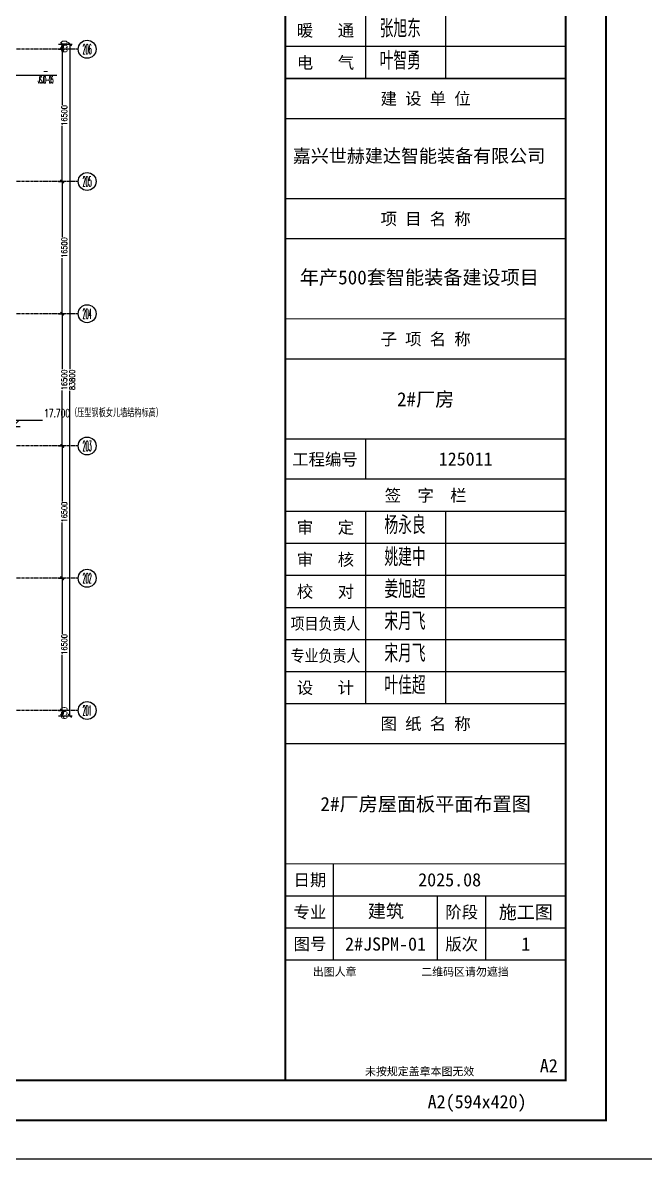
# Model space of a CAD drawing. Extents: x -599358 to 2865263, y -1062760 to 486533.
# Drawn here: x 1172357 to 1250057, y -977180 to -835381 of the extents above; entities that cross this region are included whole.
import ezdxf
from ezdxf.enums import TextEntityAlignment as Align

# ---------------------------------------------------------------- set-up
doc = ezdxf.new("R2010")
doc.units = 0
doc.set_wipeout_variables(frame=1)
doc.linetypes.add('CENTER', pattern=[2, 1.25, -0.25, 0.25, -0.25])
for name, color, linetype in [('0-cxFrame', 155, 'Continuous'), ('3符号', 173, 'Continuous'), ('3索引', 3, 'Continuous'), ('DIM', 173, 'Continuous'), ('DOTE', 1, 'CENTER'), ('qianming', 155, 'Continuous'), ('屋面板111', 6, 'Continuous')]:
    doc.layers.add(name, color=color, linetype=linetype)
doc.layers.add('0-cxText', color=131, linetype='Continuous', lineweight=25)
doc.styles.add('_TCH_AXIS', font='COMPLEX', dxfattribs={"bigfont": 'GBCBIG'})
doc.styles.add('BZHZ', font='bzxw', dxfattribs={"width": 0.8, "bigfont": 'bzhz'})
doc.styles.add('cx_biaoti', font='')
doc.styles.add('cx_tuming', font='simhei.ttf')
doc.styles.add('cx_tuqian1', font='宋体.shx')
doc.styles.add('DHTEXT-1', font='romans.shx', dxfattribs={"width": 0.7, "bigfont": 'chinese.shx'})
doc.styles.add('卓越符号', font='ROMANS.shx', dxfattribs={"width": 0.7, "bigfont": 'CHINESE.shx'})
doc.styles.add('黑体', font='simhei.ttf')
doc.styles.get('cx_biaoti').set_extended_font_data('SimSun')
doc.dimstyles.new('ZN280', dxfattribs={"dimscale": 280, "dimtxt": 2.5, "dimasz": 1.5, "dimexe": 1, "dimexo": 2, "dimgap": 0.9, "dimtad": 1, "dimdec": 0, "dimdsep": 46, "dimtxsty": 'DHTEXT-1', "dimblk": 'ARCHTICK', "dimcen": 2.5, "dimclrd": 173, "dimclre": 173, "dimclrt": 7, "dimazin": 2, "dimtfac": 1, "dimtdec": 0, "dimtix": 1, "dimtmove": 2, "dimatfit": 3, "dimfxl": 0, "dimarcsym": 0})

# ---------------------------------------------------------------- blocks, each defined once
blk = doc.blocks.new('*U612')
at = {"ltscale": 10}
blk.add_line((3.48, 0), (-6.85, 0), dxfattribs=at)
blk.add_lwpolyline([(3, 3), (0, 0), (-3, 3), (13.45, 3)])
at = {"color": 0, "style": '卓越符号', "width": 0.7, "flags": 8}
blk.add_attdef('±0.000', text='', height=3.5, dxfattribs=at).set_placement((13.45, 4.35), align=Align.RIGHT)
blk = doc.blocks.new('_ArchTick')
at = {"color": 0, "linetype": 'ByBlock', "const_width": 0.4}
blk.add_lwpolyline([(-0.5, -0.5), (0.5, 0.5)], dxfattribs=at)
blk = doc.blocks.new('*D1239')
at = {"layer": 'Defpoints', "color": 0, "ltscale": 2800, "transparency": 16777216}
for p in [(1176257, -838038), (1176257, -838688), (1177272, -838688)]:
    blk.add_point(p, dxfattribs=at)
at = {"layer": 'DIM', "color": 173, "linetype": 'ByBlock', "lineweight": -2, "ltscale": 2800, "transparency": 16777216}
for p, q in [((1176817, -838038), (1177552, -838038)), ((1176817, -838688), (1177552, -838688)), ((1177272, -838038), (1177272, -838688))]:
    blk.add_line(p, q, dxfattribs=at)
at = {"layer": 'DIM', "color": 173, "lineweight": -2, "ltscale": 2800, "transparency": 16777216, "xscale": 420, "yscale": 420, "zscale": 420}
for p, rotation in [((1177272, -838038), 90), ((1177272, -838688), 270)]:
    blk.add_blockref('_ArchTick', p, dxfattribs=dict(at, rotation=rotation))
at = {"layer": 'DIM', "color": 7, "ltscale": 2800, "transparency": 16777216, "insert": (1177547, -838363), "char_height": 700, "attachment_point": 5, "rotation": 90, "style": 'DHTEXT-1'}
blk.add_mtext('650', dxfattribs=at)
blk = doc.blocks.new('*D1240')
at = {"layer": 'Defpoints', "color": 0, "ltscale": 2800, "transparency": 16777216}
for p in [(1176257, -838688), (1176257, -855188), (1177272, -855188)]:
    blk.add_point(p, dxfattribs=at)
at = {"layer": 'DIM', "color": 173, "linetype": 'ByBlock', "lineweight": -2, "ltscale": 2800, "transparency": 16777216}
for p, q in [((1176817, -838688), (1177552, -838688)), ((1177272, -838688), (1177272, -845624)), ((1177272, -855188), (1177272, -848252)), ((1176817, -855188), (1177552, -855188))]:
    blk.add_line(p, q, dxfattribs=at)
at = {"layer": 'DIM', "color": 173, "lineweight": -2, "ltscale": 2800, "transparency": 16777216, "xscale": 420, "yscale": 420, "zscale": 420}
for p, rotation in [((1177272, -838688), 90), ((1177272, -855188), 270)]:
    blk.add_blockref('_ArchTick', p, dxfattribs=dict(at, rotation=rotation))
at = {"layer": 'DIM', "color": 7, "ltscale": 2800, "transparency": 16777216, "insert": (1177547, -846938), "char_height": 700, "attachment_point": 5, "rotation": 90, "style": 'DHTEXT-1'}
blk.add_mtext('16500', dxfattribs=at)
blk = doc.blocks.new('*D1241')
at = {"layer": 'Defpoints', "color": 0, "ltscale": 2800, "transparency": 16777216}
for p in [(1176257, -855188), (1176257, -871688), (1177272, -871688)]:
    blk.add_point(p, dxfattribs=at)
at = {"layer": 'DIM', "color": 173, "linetype": 'ByBlock', "lineweight": -2, "ltscale": 2800, "transparency": 16777216}
for p, q in [((1176817, -855188), (1177552, -855188)), ((1177272, -855188), (1177272, -862124)), ((1177272, -871688), (1177272, -864752)), ((1176817, -871688), (1177552, -871688))]:
    blk.add_line(p, q, dxfattribs=at)
at = {"layer": 'DIM', "color": 173, "lineweight": -2, "ltscale": 2800, "transparency": 16777216, "xscale": 420, "yscale": 420, "zscale": 420}
for p, rotation in [((1177272, -855188), 90), ((1177272, -871688), 270)]:
    blk.add_blockref('_ArchTick', p, dxfattribs=dict(at, rotation=rotation))
at = {"layer": 'DIM', "color": 7, "ltscale": 2800, "transparency": 16777216, "insert": (1177547, -863438), "char_height": 700, "attachment_point": 5, "rotation": 90, "style": 'DHTEXT-1'}
blk.add_mtext('16500', dxfattribs=at)
blk = doc.blocks.new('*D1242')
at = {"layer": 'Defpoints', "color": 0, "ltscale": 2800, "transparency": 16777216}
for p in [(1176257, -871688), (1176257, -888188), (1177272, -888188)]:
    blk.add_point(p, dxfattribs=at)
at = {"layer": 'DIM', "color": 173, "linetype": 'ByBlock', "lineweight": -2, "ltscale": 2800, "transparency": 16777216}
for p, q in [((1176817, -871688), (1177552, -871688)), ((1177272, -871688), (1177272, -878624)), ((1177272, -888188), (1177272, -881252)), ((1176817, -888188), (1177552, -888188))]:
    blk.add_line(p, q, dxfattribs=at)
at = {"layer": 'DIM', "color": 173, "lineweight": -2, "ltscale": 2800, "transparency": 16777216, "xscale": 420, "yscale": 420, "zscale": 420}
for p, rotation in [((1177272, -871688), 90), ((1177272, -888188), 270)]:
    blk.add_blockref('_ArchTick', p, dxfattribs=dict(at, rotation=rotation))
at = {"layer": 'DIM', "color": 7, "ltscale": 2800, "transparency": 16777216, "insert": (1177547, -879938), "char_height": 700, "attachment_point": 5, "rotation": 90, "style": 'DHTEXT-1'}
blk.add_mtext('16500', dxfattribs=at)
blk = doc.blocks.new('*D1243')
at = {"layer": 'Defpoints', "color": 0, "ltscale": 2800, "transparency": 16777216}
for p in [(1176257, -888188), (1176257, -904688), (1177272, -904688)]:
    blk.add_point(p, dxfattribs=at)
at = {"layer": 'DIM', "color": 173, "linetype": 'ByBlock', "lineweight": -2, "ltscale": 2800, "transparency": 16777216}
for p, q in [((1176817, -888188), (1177552, -888188)), ((1177272, -888188), (1177272, -895124)), ((1177272, -904688), (1177272, -897752)), ((1176817, -904688), (1177552, -904688))]:
    blk.add_line(p, q, dxfattribs=at)
at = {"layer": 'DIM', "color": 173, "lineweight": -2, "ltscale": 2800, "transparency": 16777216, "xscale": 420, "yscale": 420, "zscale": 420}
for p, rotation in [((1177272, -888188), 90), ((1177272, -904688), 270)]:
    blk.add_blockref('_ArchTick', p, dxfattribs=dict(at, rotation=rotation))
at = {"layer": 'DIM', "color": 7, "ltscale": 2800, "transparency": 16777216, "insert": (1177547, -896438), "char_height": 700, "attachment_point": 5, "rotation": 90, "style": 'DHTEXT-1'}
blk.add_mtext('16500', dxfattribs=at)
blk = doc.blocks.new('*D1244')
at = {"layer": 'Defpoints', "color": 0, "ltscale": 2800, "transparency": 16777216}
for p in [(1176257, -904688), (1176257, -921188), (1177272, -921188)]:
    blk.add_point(p, dxfattribs=at)
at = {"layer": 'DIM', "color": 173, "linetype": 'ByBlock', "lineweight": -2, "ltscale": 2800, "transparency": 16777216}
for p, q in [((1176817, -904688), (1177552, -904688)), ((1177272, -904688), (1177272, -911624)), ((1177272, -921188), (1177272, -914252)), ((1176817, -921188), (1177552, -921188))]:
    blk.add_line(p, q, dxfattribs=at)
at = {"layer": 'DIM', "color": 173, "lineweight": -2, "ltscale": 2800, "transparency": 16777216, "xscale": 420, "yscale": 420, "zscale": 420}
for p, rotation in [((1177272, -904688), 90), ((1177272, -921188), 270)]:
    blk.add_blockref('_ArchTick', p, dxfattribs=dict(at, rotation=rotation))
at = {"layer": 'DIM', "color": 7, "ltscale": 2800, "transparency": 16777216, "insert": (1177547, -912938), "char_height": 700, "attachment_point": 5, "rotation": 90, "style": 'DHTEXT-1'}
blk.add_mtext('16500', dxfattribs=at)
blk = doc.blocks.new('*D1245')
at = {"layer": 'Defpoints', "color": 0, "ltscale": 2800, "transparency": 16777216}
for p in [(1176257, -921188), (1176257, -921838), (1177272, -921838)]:
    blk.add_point(p, dxfattribs=at)
at = {"layer": 'DIM', "color": 173, "linetype": 'ByBlock', "lineweight": -2, "ltscale": 2800, "transparency": 16777216}
for p, q in [((1176817, -921188), (1177552, -921188)), ((1177272, -921188), (1177272, -921838)), ((1176817, -921838), (1177552, -921838))]:
    blk.add_line(p, q, dxfattribs=at)
at = {"layer": 'DIM', "color": 173, "lineweight": -2, "ltscale": 2800, "transparency": 16777216, "xscale": 420, "yscale": 420, "zscale": 420}
for p, rotation in [((1177272, -921188), 90), ((1177272, -921838), 270)]:
    blk.add_blockref('_ArchTick', p, dxfattribs=dict(at, rotation=rotation))
at = {"layer": 'DIM', "color": 7, "ltscale": 2800, "transparency": 16777216, "insert": (1177547, -921513), "char_height": 700, "attachment_point": 5, "rotation": 90, "style": 'DHTEXT-1'}
blk.add_mtext('650', dxfattribs=at)
blk = doc.blocks.new('*D1267')
at = {"layer": 'Defpoints', "color": 0, "ltscale": 2800, "transparency": 16777216}
for p in [(1176357, -838038), (1176357, -921838), (1178252, -921838)]:
    blk.add_point(p, dxfattribs=at)
at = {"layer": 'DIM', "color": 173, "linetype": 'ByBlock', "lineweight": -2, "ltscale": 2800, "transparency": 16777216}
for p, q in [((1176917, -838038), (1178532, -838038)), ((1178252, -838038), (1178252, -878589)), ((1178252, -921838), (1178252, -881287)), ((1176917, -921838), (1178532, -921838))]:
    blk.add_line(p, q, dxfattribs=at)
at = {"layer": 'DIM', "color": 173, "lineweight": -2, "ltscale": 2800, "transparency": 16777216, "xscale": 420, "yscale": 420, "zscale": 420}
for p, rotation in [((1178252, -838038), 90), ((1178252, -921838), 270)]:
    blk.add_blockref('_ArchTick', p, dxfattribs=dict(at, rotation=rotation))
at = {"layer": 'DIM', "color": 7, "ltscale": 2800, "transparency": 16777216, "insert": (1178527, -879938), "char_height": 700, "attachment_point": 5, "rotation": 90, "style": 'DHTEXT-1'}
blk.add_mtext('83800', dxfattribs=at)
blk = doc.blocks.new('卓越-轴号')
blk.add_circle((0, 0), 4)
at = {"color": 0, "style": '_TCH_AXIS', "width": 1.041667, "flags": 8}
blk.add_attdef('A', text='', height=4.48, dxfattribs=at).set_placement((-2, -2.24), (2, -2.24), align=Align.FIT)
blk = doc.blocks.new('卓越-指向索引')
blk.add_wipeout([(0, 5), (-0.52, 4.97), (-1.04, 4.89), (-1.55, 4.76), (-2.03, 4.57), (-2.5, 4.33), (-2.94, 4.05), (-3.35, 3.72), (-3.72, 3.35), (-4.05, 2.94), (-4.33, 2.5), (-4.57, 2.03), (-4.76, 1.55), (-4.89, 1.04), (-4.97, 0.52), (-5, 0), (-4.97, -0.52), (-4.89, -1.04), (-4.76, -1.55), (-4.57, -2.03), (-4.33, -2.5), (-4.05, -2.94), (-3.72, -3.35), (-3.35, -3.72), (-2.94, -4.05), (-2.5, -4.33), (-2.03, -4.57), (-1.55, -4.76), (-1.04, -4.89), (-0.52, -4.97), (0, -5), (0.52, -4.97), (1.04, -4.89), (1.55, -4.76), (2.03, -4.57), (2.5, -4.33), (2.94, -4.05), (3.35, -3.72), (3.72, -3.35), (4.05, -2.94), (4.33, -2.5), (4.57, -2.03), (4.76, -1.55), (4.89, -1.04), (4.97, -0.52), (5, 0), (4.97, 0.52), (4.89, 1.04), (4.76, 1.55), (4.57, 2.03), (4.33, 2.5), (4.05, 2.94), (3.72, 3.35), (3.35, 3.72), (2.94, 4.05), (2.5, 4.33), (2.03, 4.57), (1.55, 4.76), (1.04, 4.89), (0.52, 4.97)])
blk.add_line((-5, 0), (5, 0))
at = {"color": 0, "style": '卓越符号', "width": 0.7, "flags": 8}
blk.add_attdef('索引编号', text='', height=3, dxfattribs=at).set_placement((0, 0.37), align=Align.CENTER)
at = {"color": 0, "style": '卓越符号', "width": 0.892319, "flags": 8}
blk.add_attdef('图号', text='', height=3, dxfattribs=at).set_placement((-3.41, -3.6), (3.41, -3.6), align=Align.FIT)
blk = doc.blocks.new('zjcx_lan_huiqian(Dragon)')
for p, q in [((-7000, -800), (0, -800)), ((-5000, -800), (-5000, -4800)), ((-3000, -800), (-3000, -4800)), ((-7000, -1600), (0, -1600)), ((-7000, -2400), (0, -2400)), ((-7000, -3200), (0, -3200)), ((-7000, -4000), (0, -4000))]:
    blk.add_line(p, q)
at = {"const_width": 30}
blk.add_lwpolyline([(-7000, 0), (0, 0)], dxfattribs=at)
blk.add_lwpolyline([(-7000, 0), (0, 0), (0, -4800), (-7000, -4800)], close=True, dxfattribs=at)
at = {"style": 'cx_biaoti'}
for s, p in [('会  签  栏', (-3500, -400)), ('建   筑', (-6000, -1200)), ('结   构', (-6000, -2000)), ('给排水', (-6000, -2800)), ('暖   通', (-6000, -3600)), ('电   气', (-6000, -4400))]:
    blk.add_text(s, height=300, dxfattribs=at).set_placement(p, align=Align.MIDDLE)
blk = doc.blocks.new('T-汇签(Dragon)')
at = {"layer": '0-cxFrame'}
blk.add_blockref('zjcx_lan_huiqian(Dragon)', (0, 0), dxfattribs=at)
at = {"layer": 'qianming', "style": 'BZHZ', "width": 0.8}
for s, p in [('黄岩峰', (-4132, -1132)), ('蒋松松', (-4132, -2732)), ('张旭东', (-4132, -3532)), ('叶智勇', (-4132, -4332))]:
    blk.add_text(s, height=450, dxfattribs=at).set_placement(p, align=Align.MIDDLE)
blk = doc.blocks.new('zjcx_lan_qianzi(Dragon)')
for p, q in [((-7000, 4800), (0, 4800)), ((-5000, 4800), (-5000, 0)), ((-3000, 4800), (-3000, 0)), ((-7000, 4000), (0, 4000)), ((-7000, 3200), (0, 3200)), ((-7000, 2400), (0, 2400)), ((-7000, 1600), (0, 1600)), ((-7000, 800), (0, 800))]:
    blk.add_line(p, q)
at = {"const_width": 30}
blk.add_lwpolyline([(-7000, 5600), (0, 5600)], dxfattribs=at)
blk.add_lwpolyline([(-7000, 5600), (0, 5600), (0, 0), (-7000, 0)], close=True, dxfattribs=at)
at = {"style": 'cx_biaoti'}
for s, p in [('签  字  栏', (-3500, 5200)), ('审   定', (-6000, 4400)), ('审   核', (-6000, 3600)), ('校   对', (-6000, 2800)), ('设   计', (-6000, 400))]:
    blk.add_text(s, height=300, dxfattribs=at).set_placement(p, align=Align.MIDDLE)
at = {"style": 'cx_biaoti', "width": 0.85}
for s, p in [('项目负责人', (-6000, 2000)), ('专业负责人', (-6000, 1200))]:
    blk.add_text(s, height=300, dxfattribs=at).set_placement(p, align=Align.MIDDLE)
blk = doc.blocks.new('T-签字(Dragon)')
at = {"layer": '0-cxFrame'}
blk.add_blockref('zjcx_lan_qianzi(Dragon)', (0, 0), dxfattribs=at)
at = {"layer": 'qianming', "style": 'BZHZ', "width": 0.8}
for s, p in [('杨永良', (-4014, 4478)), ('姚建中', (-4014, 3678)), ('姜旭超', (-4014, 2878)), ('宋月飞', (-4014, 2078)), ('宋月飞', (-4014, 1278)), ('叶佳超', (-4014, 478))]:
    blk.add_text(s, height=450, dxfattribs=at).set_placement(p, align=Align.MIDDLE)
blk = doc.blocks.new('zjcx_lan_tuming(Dragon)')
for p, q in [((-7000, 8400), (0, 8400)), ((-5800, 3000), (-5800, 5400)), ((-7000, 4600), (0, 4600)), ((-3200, 3000), (-3200, 4600)), ((-2000, 3000), (-2000, 4600)), ((-7000, 3800), (0, 3800))]:
    blk.add_line(p, q)
at = {"const_width": 30}
for points in [[(-7000, 9400), (0, 9400)], [(-7000, 5400), (0, 5400)], [(-7000, 3000), (0, 3000)], [(-7000, 0), (0, 0)]]:
    blk.add_lwpolyline(points, dxfattribs=at)
blk.add_lwpolyline([(-7000, 9400), (0, 9400), (0, 0), (-7000, 0)], close=True)
at = {"style": 'cx_biaoti'}
for s, p in [('图 纸 名 称', (-3500, 8900)), ('日期', (-6388, 5000)), ('专业', (-6388, 4200)), ('阶段', (-2600, 4200)), ('图号', (-6388, 3400)), ('版次', (-2600, 3400))]:
    blk.add_text(s, height=300, dxfattribs=at).set_placement(p, align=Align.MIDDLE)
for s, p in [('出图人章', (-6316, 2607)), ('二维码区请勿遮挡', (-3609, 2607)), ('未按规定盖章本图无效', (-5013, 120))]:
    blk.add_text(s, height=200, dxfattribs=at).set_placement(p)
blk = doc.blocks.new('T-图签(Dragon)')
blk.add_blockref('zjcx_lan_tuming(Dragon)', (0, 0))
at = {"color": 3, "style": 'cx_biaoti'}
for s, p in [('2025.08', (-2900, 5000)), ('建筑 ', (-4380, 4228)), ('施工图', (-1000, 4200))]:
    blk.add_text(s, height=330, dxfattribs=at).set_placement(p, align=Align.MIDDLE)
blk = doc.blocks.new('zjcx_lan_xiangmu(Dragon)')
for p, q in [((-7000, 9000), (0, 9000)), ((-7000, 6000), (0, 6000)), ((-7000, 3000), (0, 3000)), ((-5000, 1000), (-5000, 0))]:
    blk.add_line(p, q)
at = {"const_width": 30}
for points in [[(-7000, 10000), (0, 10000)], [(-7000, 7000), (0, 7000)], [(-7000, 7000), (0, 7000)], [(-7000, 4000), (0, 4000)], [(-7000, 4000), (0, 4000)], [(-7000, 1000), (0, 1000)], [(-7000, 0), (0, 0)]]:
    blk.add_lwpolyline(points, dxfattribs=at)
blk.add_lwpolyline([(-7000, 10000), (0, 10000), (0, 0), (-7000, 0)], close=True)
at = {"style": 'cx_biaoti'}
for s, p in [('建 设 单 位', (-3500, 9500)), ('项 目 名 称', (-3500, 6500)), ('子 项 名 称', (-3500, 3500)), ('工程编号', (-6013, 500))]:
    blk.add_text(s, height=300, dxfattribs=at).set_placement(p, align=Align.MIDDLE)
blk = doc.blocks.new('T-项目(Dragon)')
blk.add_blockref('zjcx_lan_xiangmu(Dragon)', (0, 0))
at = {"color": 3, "style": 'cx_tuming'}
for s, height, p in [('嘉兴世赫建达智能装备有限公司', 330, (-6816, 7901)), ('年产500套智能装备建设项目 ', 350, (-6638, 4859))]:
    blk.add_text(s, height=height, dxfattribs=at).set_placement(p)
blk = doc.blocks.new('zjcx_T2(Dragon)')
at = {"layer": '0-cxFrame', "const_width": 50}
blk.add_lwpolyline([(-7000, 40000), (0, 40000), (0, 0), (-7000, 0)], close=True, dxfattribs=at)
at = {"layer": '0-cxFrame'}
for name, p in [('T-汇签(Dragon)', (0, 29800)), ('T-项目(Dragon)', (0, 15000)), ('T-签字(Dragon)', (0, 9400)), ('T-图签(Dragon)', (0, 0))]:
    blk.add_blockref(name, p, dxfattribs=at)
blk = doc.blocks.new('TK22.A2 L(Dragon)')
at = {"layer": '0-cxFrame', "color": 7, "const_width": 0.5}
blk.add_lwpolyline([(0, 0), (-594, 0), (-594, 420), (0, 420)], close=True, dxfattribs=at)
at = {"layer": '0-cxFrame', "const_width": 0.5}
for points in [[(-80, 10), (-574, 10), (-574, 410), (-80, 410)], [(-10, 10), (-80, 10), (-80, 410), (-10, 410)]]:
    blk.add_lwpolyline(points, close=True, dxfattribs=at)
at = {"layer": '0-cxFrame', "xscale": 0.01, "yscale": 0.01, "zscale": 0.01}
blk.add_blockref('zjcx_T2(Dragon)', (-10, 10), dxfattribs=at)
at = {"style": '黑体', "flags": 4}
blk.add_attdef('图幅', text='', height=3.3, dxfattribs=at).set_placement((-40, 3), align=Align.RIGHT)
at = {"layer": '0-cxFrame', "style": '黑体'}
blk.add_text('(594x420)', height=3.3, dxfattribs=at).set_placement((-40, 3))
at = {"layer": '0-cxText', "flags": 4}
for tag, height, style, p in [('建设单位', 3.5, 'cx_tuming', (-45, 240)), ('项目名称', 3.5, 'cx_tuming', (-45, 210)), ('子项名称', 3.5, 'cx_tuming', (-45, 180)), ('工程编号', 3.3, 'cx_tuqian1', (-35, 165)), ('图名1', 3.5, 'cx_tuming', (-45, 87)), ('图名2', 3.5, 'cx_tuming', (-45, 79)), ('图名3', 3.5, 'cx_tuming', (-45, 71)), ('出图日期', 3.3, 'cx_tuqian1', (-39, 60)), ('专业', 3.3, 'cx_tuqian1', (-55, 52)), ('图号', 3.3, 'cx_tuqian1', (-55, 44)), ('版次', 3.3, 'cx_tuqian1', (-20, 44))]:
    blk.add_attdef(tag, text='', height=height, dxfattribs=dict(at, style=style)).set_placement(p, align=Align.MIDDLE)
at = {"layer": 'Defpoints', "color": 6, "flags": 4}
for tag, height, style, p in [('tufu', 3.3, '黑体', (-12, 12)), ('dwfname', 4, 'cx_tuqian1', (-80, 3))]:
    blk.add_attdef(tag, text='', height=height, dxfattribs=dict(at, style=style)).set_placement(p, align=Align.RIGHT)

msp = doc.modelspace()

# ---------------------------------------------------------------- linework, layer by layer
at = {"layer": '3索引'}
msp.add_lwpolyline([(1171247.7, -841917.7), (1173086.6, -841917.7), (1175229.3, -841917.7)], dxfattribs=at)
at = {"layer": 'DOTE', "ltscale": 280}
for p, q in [((1179276.6, -838687.9), (1002976.6, -838687.9)), ((1179276.6, -855187.9), (1002976.6, -855187.9)), ((1179276.6, -871687.9), (1002976.6, -871687.9)), ((1179276.6, -888187.9), (1002976.6, -888187.9)), ((1179276.6, -904687.9), (1002976.6, -904687.9)), ((1179276.6, -921187.9), (1002976.6, -921187.9))]:
    msp.add_line(p, q, dxfattribs=at)
at = {"layer": '屋面板111', "ltscale": 2500}
msp.add_lwpolyline([(-94863.2, -613531.4), (2392855.7, -613531.4), (2392855.7, -977180.1), (-94863.2, -977180.1)], close=True, dxfattribs=at)

# ---------------------------------------------------------------- block references
at = {"layer": '3符号', "color": 7}
ref = msp.add_blockref('卓越-轴号', (1180396.6, -838686.7), dxfattribs=dict(at, xscale=280, yscale=280, zscale=280))
ref.add_attrib('A', '206', dxfattribs={"layer": '0', "color": 0, "height": 1254.4, "style": '_TCH_AXIS', "width": 0.347222}).set_placement((1179836.6, -839313.9), (1180956.6, -839313.9), align=Align.FIT)
ref = msp.add_blockref('卓越-轴号', (1180396.6, -855186.7), dxfattribs=dict(at, xscale=280, yscale=280, zscale=280))
ref.add_attrib('A', '205', dxfattribs={"layer": '0', "color": 0, "height": 1254.4, "style": '_TCH_AXIS', "width": 0.347222}).set_placement((1179836.6, -855813.9), (1180956.6, -855813.9), align=Align.FIT)
ref = msp.add_blockref('卓越-轴号', (1180396.6, -871686.7), dxfattribs=dict(at, xscale=280, yscale=280, zscale=280))
ref.add_attrib('A', '204', dxfattribs={"layer": '0', "color": 0, "height": 1254.4, "style": '_TCH_AXIS', "width": 0.334821}).set_placement((1179836.6, -872313.9), (1180956.6, -872313.9), align=Align.FIT)
ref = msp.add_blockref('*U612', (1171060.3, -885796.8), dxfattribs=dict(at, xscale=280, yscale=280, zscale=280))
ref.add_attrib('±0.000', '17.700（压型钢板女儿墙结构标高）', dxfattribs={"layer": '0', "color": 0, "height": 980, "style": '卓越符号', "width": 0.7}).set_placement((1189857.8, -884578.8), align=Align.RIGHT)
ref = msp.add_blockref('卓越-轴号', (1180396.6, -888186.7), dxfattribs=dict(at, xscale=280, yscale=280, zscale=280))
ref.add_attrib('A', '203', dxfattribs={"layer": '0', "color": 0, "height": 1254.4, "style": '_TCH_AXIS', "width": 0.347222}).set_placement((1179836.6, -888813.9), (1180956.6, -888813.9), align=Align.FIT)
ref = msp.add_blockref('卓越-轴号', (1180396.6, -904686.7), dxfattribs=dict(at, xscale=280, yscale=280, zscale=280))
ref.add_attrib('A', '202', dxfattribs={"layer": '0', "color": 0, "height": 1254.4, "style": '_TCH_AXIS', "width": 0.347222}).set_placement((1179836.6, -905313.9), (1180956.6, -905313.9), align=Align.FIT)
ref = msp.add_blockref('卓越-轴号', (1180396.6, -921186.7), dxfattribs=dict(at, xscale=280, yscale=280, zscale=280))
ref.add_attrib('A', '201', dxfattribs={"layer": '0', "color": 0, "height": 1254.4, "style": '_TCH_AXIS', "width": 0.382653}).set_placement((1179836.6, -921813.9), (1180956.6, -921813.9), align=Align.FIT)

# ---------------------------------------------------------------- dimensions: what is measured, and where the dimension line sits
at = {"layer": 'DIM', "ltscale": 2800}
for base, p1, p2, picture, middle in [((1177272.4, -838687.9), (1176256.6, -838037.9), (1176256.6, -838687.9), '*D1239', (1177547.4, -838362.9)), ((1178252.1, -921837.9), (1176356.6, -838037.9), (1176356.6, -921837.9), '*D1267', (1178527.1, -879937.9)), ((1177272.4, -855187.9), (1176256.6, -838687.9), (1176256.6, -855187.9), '*D1240', (1177547.4, -846937.9)), ((1177272.4, -871687.9), (1176256.6, -855187.9), (1176256.6, -871687.9), '*D1241', (1177547.4, -863437.9)), ((1177272.4, -888187.9), (1176256.6, -871687.9), (1176256.6, -888187.9), '*D1242', (1177547.4, -879937.9)), ((1177272.4, -904687.9), (1176256.6, -888187.9), (1176256.6, -904687.9), '*D1243', (1177547.4, -896437.9)), ((1177272.4, -921187.9), (1176256.6, -904687.9), (1176256.6, -921187.9), '*D1244', (1177547.4, -912937.9)), ((1177272.4, -921837.9), (1176256.6, -921187.9), (1176256.6, -921837.9), '*D1245', (1177547.4, -921512.9))]:
    dim = msp.add_linear_dim(base=base, p1=p1, p2=p2, angle=270, dimstyle='ZN280', dxfattribs=at)
    dim.commit()
    dim.dimension.update_dxf_attribs({"geometry": picture, "text_midpoint": middle, "dimtype": 161})

# ---------------------------------------------------------------- next in the draw order: block references
at = {"layer": '3索引', "color": 7}
ref = msp.add_blockref('卓越-指向索引', (1175229.3, -841917.7), dxfattribs=dict(at, xscale=280, yscale=280, zscale=280))
ref.add_attrib('索引编号', '-', dxfattribs={"layer": '0', "color": 0, "height": 840, "style": '卓越符号', "width": 0.7}).set_placement((1175229.3, -841815.4), align=Align.CENTER)
ref.add_attrib('图号', 'JSJD-05', dxfattribs={"layer": '0', "color": 0, "height": 840, "style": '卓越符号', "width": 0.350988}).set_placement((1174275.6, -842926.1), (1176185, -842926.1), align=Align.FIT)

# ---------------------------------------------------------------- next in the draw order: block references
at = {"layer": '0-cxFrame'}
ref = msp.add_blockref('TK22.A2 L(Dragon)', (1245141.4, -972321.5), dxfattribs=dict(at, xscale=500, yscale=500, zscale=500))
ref.add_attrib('子项名称', '2#厂房', dxfattribs={"layer": '0-cxText', "height": 1750, "style": 'cx_tuming'}).set_placement((1222641.4, -882321.5), align=Align.MIDDLE)
ref.add_attrib('图名2', '2#厂房屋面板平面布置图', dxfattribs={"layer": '0-cxText', "height": 1750, "style": 'cx_tuming'}).set_placement((1222641.4, -932821.5), align=Align.MIDDLE)
ref.add_attrib('工程编号', '125011', dxfattribs={"layer": '0-cxText', "height": 1650, "style": 'cx_tuqian1'}).set_placement((1227641.4, -889821.5), align=Align.MIDDLE)
ref.add_attrib('图号', '2#JSPM-01', dxfattribs={"layer": '0-cxText', "height": 1650, "style": 'cx_tuqian1'}).set_placement((1217641.4, -950321.5), align=Align.MIDDLE)
ref.add_attrib('版次', '1', dxfattribs={"layer": '0-cxText', "height": 1650, "style": 'cx_tuqian1'}).set_placement((1235141.4, -950321.5), align=Align.MIDDLE)
ref.add_attrib('图幅', 'A2', dxfattribs={"layer": '0', "height": 1650, "style": '黑体'}).set_placement((1225141.4, -970821.5), align=Align.RIGHT)
ref.add_attrib('tufu', 'A2', dxfattribs={"layer": 'Defpoints', "color": 6, "height": 1650, "style": '黑体'}).set_placement((1239141.4, -966321.5), align=Align.RIGHT)

doc.saveas('drawing.dxf')
